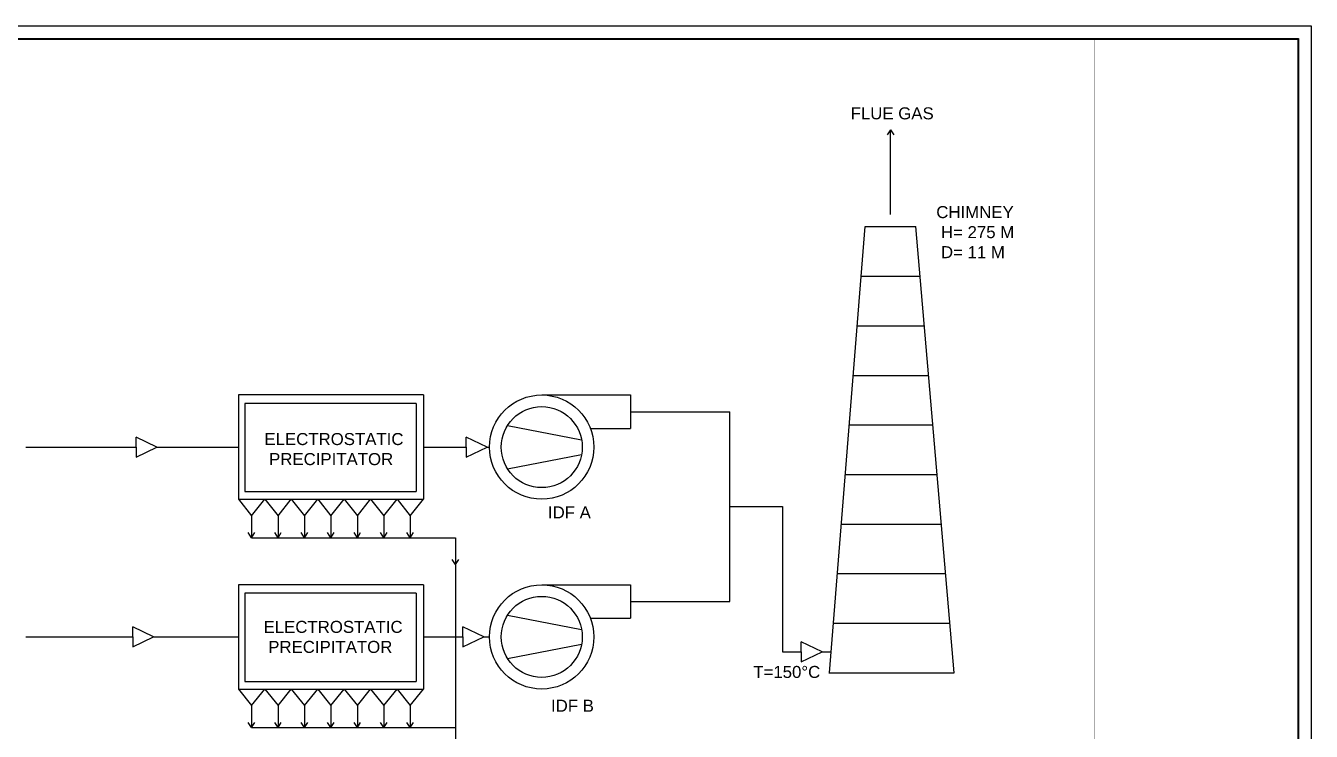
# Model space of a CAD drawing. Header units: inches. Extents: x 10 to 58978, y 5 to 41295.
# Drawn here: x 20087 to 58978, y 19942 to 41295 of the extents above; entities that cross this region are included whole.
import ezdxf

# ---------------------------------------------------------------- set-up
doc = ezdxf.new("R2010")
doc.units = ezdxf.units.IN
doc.header["$MEASUREMENT"] = 0
for name, color, linetype in [('AR-GYPSUM WALL', 8, 'Continuous'), ('FRAME', 6, 'Continuous'), ('PDF3_Text', 7, 'Continuous')]:
    doc.layers.add(name, color=color, linetype=linetype)
doc.layers.add('schematic lines', color=110, linetype='Continuous', lineweight=25)
doc.styles.add('PDF Arial', font='arial.ttf')

# ---------------------------------------------------------------- blocks, each defined once
blk = doc.blocks.new('AHHMS TEMPLATE')
at = {"layer": 'FRAME'}
for points in [[(-1546387, 77509), (-1546387, 118799), (-1487419, 118799), (-1487419, 77509)], [(-1546387, 118799), (-1487419, 118799), (-1487419, 77509), (-1546387, 77509)], [(-1546002, 77893), (-1546002, 118415), (-1487804, 118415), (-1487804, 77893)], [(-1545990, 77906), (-1545990, 118402), (-1487816, 118402), (-1487816, 77906)], [(-1545977, 77919), (-1545977, 118389), (-1487829, 118389), (-1487829, 77919)]]:
    blk.add_lwpolyline(points, close=True, dxfattribs=at)
at = {"layer": 'FRAME', "color": 6, "const_width": 25.6}
blk.add_lwpolyline([(-1487816, 118402), (-1487816, 77906), (-1545990, 77906), (-1545990, 118402)], close=True, dxfattribs=at)
at = {"layer": 'FRAME', "color": 6, "const_width": 17.9}
blk.add_lwpolyline([(-1493977, 118389), (-1493977, 77919)], dxfattribs=at)

msp = doc.modelspace()

# ---------------------------------------------------------------- linework, layer by layer
at = {"layer": 'AR-GYPSUM WALL', "color": 7}
for p, q in [((46247, 38147), (46146, 37990)), ((46247, 35580), (46247, 38147)), ((46247, 38147), (46347, 37990)), ((44406, 21714), (45480, 35214)), ((45480, 35214), (47013, 35214)), ((48179, 21714), (47013, 35214)), ((45361, 33714), (47142, 33714)), ((45242, 32214), (47272, 32214)), ((45122, 30714), (47401, 30714)), ((26519, 30120), (26519, 26964)), ((32119, 30120), (26519, 30120)), ((32119, 30120), (32119, 26964)), ((35697, 30120), (38385, 30120)), ((38385, 30120), (38385, 29110)), ((31894, 29863), (26720, 29863)), ((26720, 29863), (26720, 27195)), ((31894, 29863), (31894, 27195)), ((38385, 29615), (41385, 29615)), ((41385, 23872), (41385, 29615)), ((34661, 29198), (36902, 28763)), ((45003, 29214), (47531, 29214)), ((23424, 28542), (23424, 28842)), ((24058, 28542), (23424, 28842)), ((33412, 28542), (33412, 28842)), ((34045, 28542), (33412, 28842)), ((37169, 29110), (38385, 29110)), ((20087, 28542), (23424, 28542)), ((23424, 28542), (23424, 28242)), ((23424, 28242), (24058, 28542)), ((24058, 28542), (26519, 28542)), ((32119, 28542), (33412, 28542)), ((33412, 28542), (33412, 28242)), ((33412, 28242), (34045, 28542)), ((34045, 28542), (34119, 28542)), ((34661, 27886), (36902, 28321)), ((44884, 27714), (47661, 27714)), ((26519, 26964), (32119, 26964)), ((26519, 26964), (26919, 26464)), ((26720, 27195), (31894, 27195)), ((26919, 26464), (27319, 26964)), ((27319, 26964), (27719, 26464)), ((27719, 26464), (28119, 26964)), ((28119, 26964), (28519, 26464)), ((28519, 26464), (28919, 26964)), ((28919, 26964), (29319, 26464)), ((29319, 26464), (29719, 26964)), ((29719, 26964), (30119, 26464)), ((30119, 26464), (30519, 26964)), ((30519, 26964), (30919, 26464)), ((30919, 26464), (31319, 26964)), ((31319, 26964), (31719, 26464)), ((31719, 26464), (32119, 26964)), ((26919, 26464), (26919, 25797)), ((27719, 26464), (27719, 25797)), ((28519, 26464), (28519, 25797)), ((29319, 26464), (29319, 25797)), ((30119, 26464), (30119, 25797)), ((30919, 26464), (30919, 25797)), ((31719, 26464), (31719, 25797)), ((41385, 26743), (42976, 26743)), ((42976, 26743), (42976, 22349)), ((44764, 26214), (47790, 26214)), ((26919, 25797), (26819, 25954)), ((26919, 25797), (27019, 25954)), ((26919, 25797), (33087, 25797)), ((27719, 25797), (27619, 25954)), ((27719, 25797), (27819, 25954)), ((28519, 25797), (28419, 25954)), ((28519, 25797), (28619, 25954)), ((29319, 25797), (29219, 25954)), ((29319, 25797), (29419, 25954)), ((30119, 25797), (30019, 25954)), ((30119, 25797), (30219, 25954)), ((30919, 25797), (30819, 25954)), ((30919, 25797), (31019, 25954)), ((31719, 25797), (31619, 25954)), ((31719, 25797), (31819, 25954)), ((33087, 25797), (33087, 18358)), ((33087, 24985), (32987, 25142)), ((33087, 24985), (33187, 25142)), ((44645, 24714), (47920, 24714)), ((26519, 24377), (26519, 21221)), ((32119, 24377), (26519, 24377)), ((31894, 24120), (26720, 24120)), ((26720, 24120), (26720, 21452)), ((31894, 24120), (31894, 21452)), ((32119, 24377), (32119, 21221)), ((35697, 24377), (38385, 24377)), ((38385, 24377), (38385, 23367)), ((38385, 23872), (41385, 23872)), ((34661, 23455), (36902, 23020)), ((37169, 23367), (38385, 23367)), ((23324, 22799), (23324, 23099)), ((23957, 22799), (23324, 23099)), ((33313, 22799), (33313, 23099)), ((33947, 22799), (33313, 23099)), ((44526, 23214), (48050, 23214)), ((20087, 22799), (23324, 22799)), ((23324, 22799), (23324, 22499)), ((23324, 22499), (23957, 22799)), ((23957, 22799), (26519, 22799)), ((32119, 22799), (33313, 22799)), ((33313, 22799), (33313, 22499)), ((33313, 22499), (33947, 22799)), ((33947, 22799), (34119, 22799)), ((34661, 22143), (36902, 22578)), ((43545, 22349), (43545, 22649)), ((44179, 22349), (43545, 22649)), ((42976, 22349), (43545, 22349)), ((43545, 22349), (43545, 22049)), ((43545, 22049), (44179, 22349)), ((44179, 22349), (44457, 22349)), ((26720, 21452), (31894, 21452)), ((44380, 21714), (48179, 21714)), ((26519, 21221), (32119, 21221)), ((26519, 21221), (26919, 20721)), ((26919, 20721), (27319, 21221)), ((27319, 21221), (27719, 20721)), ((27719, 20721), (28119, 21221)), ((28119, 21221), (28519, 20721)), ((28519, 20721), (28919, 21221)), ((28919, 21221), (29319, 20721)), ((29319, 20721), (29719, 21221)), ((29719, 21221), (30119, 20721)), ((30119, 20721), (30519, 21221)), ((30519, 21221), (30919, 20721)), ((30919, 20721), (31319, 21221)), ((31319, 21221), (31719, 20721)), ((31719, 20721), (32119, 21221)), ((26919, 20721), (26919, 20053)), ((27719, 20721), (27719, 20053)), ((28519, 20721), (28519, 20053)), ((29319, 20721), (29319, 20053)), ((30119, 20721), (30119, 20053)), ((30919, 20721), (30919, 20053)), ((31719, 20721), (31719, 20053)), ((26919, 20053), (26819, 20210)), ((26919, 20053), (27019, 20210)), ((26919, 20053), (33087, 20053)), ((27719, 20053), (27619, 20210)), ((27719, 20053), (27819, 20210)), ((28519, 20053), (28419, 20210)), ((28519, 20053), (28619, 20210)), ((29319, 20053), (29219, 20210)), ((29319, 20053), (29419, 20210)), ((30119, 20053), (30019, 20210)), ((30119, 20053), (30219, 20210)), ((30919, 20053), (30819, 20210)), ((30919, 20053), (31019, 20210)), ((31719, 20053), (31619, 20210)), ((31719, 20053), (31819, 20210))]:
    msp.add_line(p, q, dxfattribs=at)
for centre, radius in [((35697, 28542), 1578), ((35697, 28542), 1226), ((35697, 22799), 1578), ((35697, 22799), 1226)]:
    msp.add_circle(centre, radius, dxfattribs=at)

# ---------------------------------------------------------------- block references
at = {"layer": 'schematic lines'}
msp.add_blockref('AHHMS TEMPLATE', (1546397, -77504), dxfattribs=at)

# ---------------------------------------------------------------- texts
at = {"layer": 'PDF3_Text', "attachment_point": 7, "style": 'PDF Arial'}
for s, insert, char_height in [('FLUE GAS', (45042, 38456), 363.8), ('CHIMNEY\\P H= 275 M\\P D= 11 M', (47633, 34260), 363.8), ('ELECTROSTATIC\\P PRECIPITATOR', (27308, 27993), 363.82), ('IDF A', (35885, 26385), 363.8), ('ELECTROSTATIC\\P PRECIPITATOR', (27282, 22309), 363.82), ('T=150°C', (42097, 21551), 363.8), ('IDF B', (35978, 20534), 363.8)]:
    msp.add_mtext(s, dxfattribs=dict(at, insert=insert, char_height=char_height))

doc.saveas('drawing.dxf')
